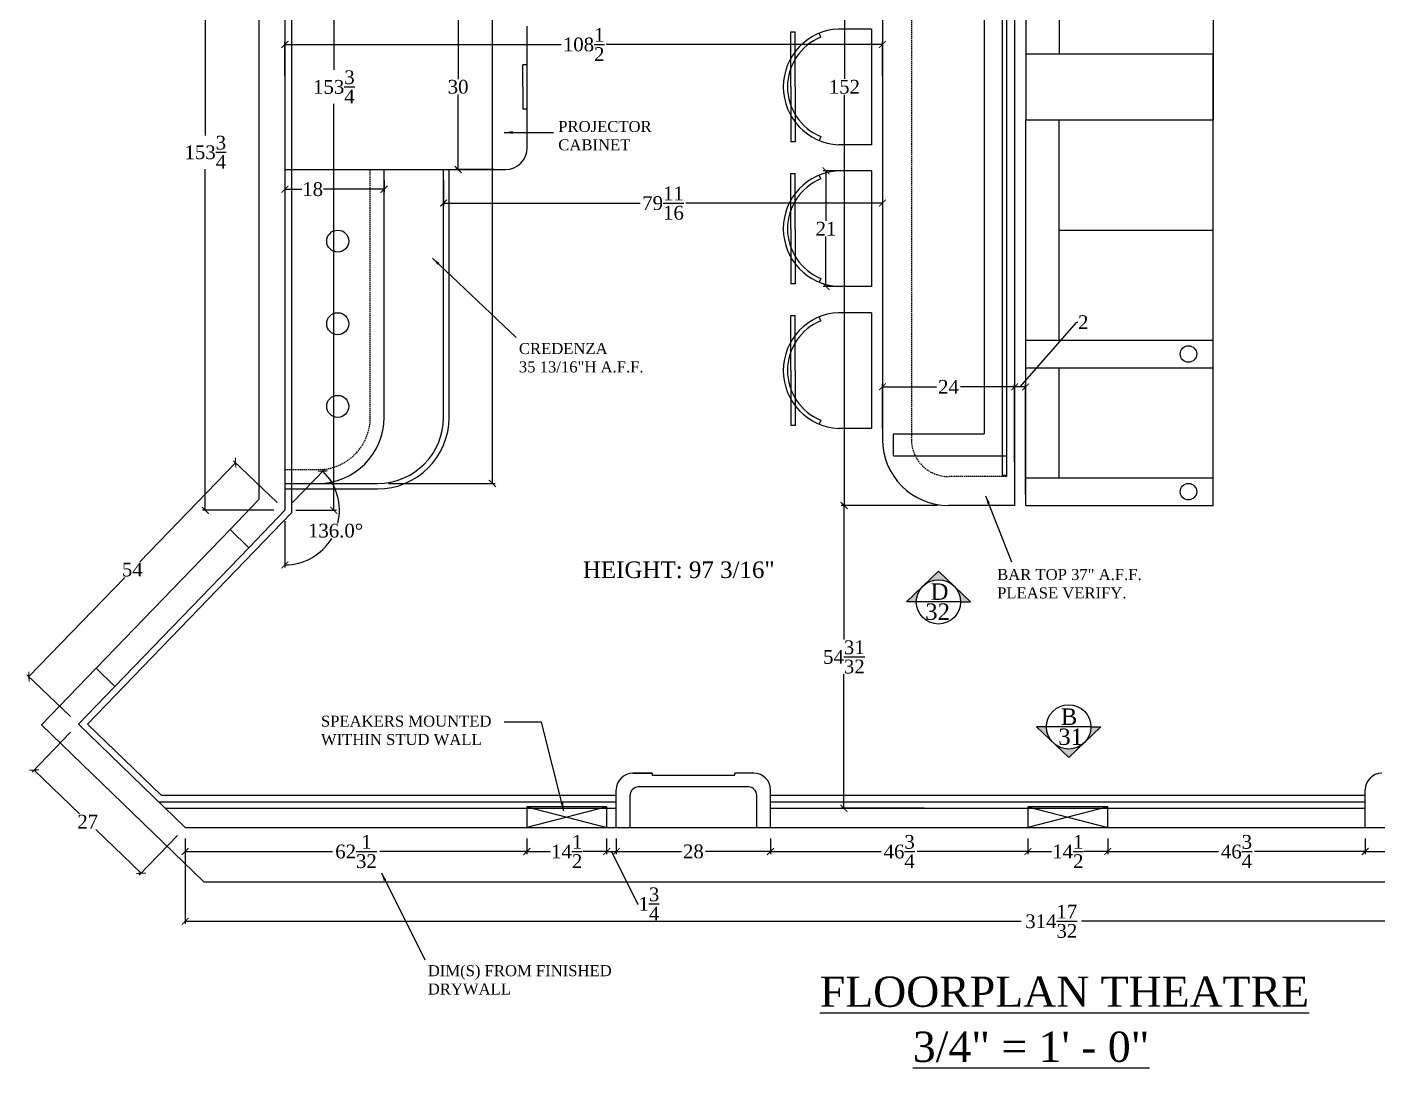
# Model space of a CAD drawing. Header units: inches. Extents: x -8 to 7069, y -18 to 1274.
# Drawn here: x 3985.3 to 4230.6, y 536.1 to 725.1 of the extents above; entities that cross this region are included whole.
import ezdxf

# ---------------------------------------------------------------- set-up
doc = ezdxf.new("R2010")
doc.units = ezdxf.units.IN
doc.header["$MEASUREMENT"] = 0
doc.linetypes.add('HIDDEN', pattern=[0.375, 0.25, -0.125])
doc.layers.add('PLAN-LINES', color=7, linetype='Continuous')
doc.layers.add('VIEWPORT', color=7, linetype='Continuous')
doc.styles.add('BOOKMAN', font='BOOKOS.TTF')
doc.dimstyles.new('SACHI-1-1-2', dxfattribs={"dimtxt": 0.875, "dimasz": 0.375, "dimexe": 0.5, "dimexo": 0.75, "dimgap": 0.09, "dimtad": 0, "dimtih": 1, "dimtoh": 1, "dimdec": 5, "dimzin": 3, "dimdsep": 46, "dimlunit": 5, "dimtxsty": 'BOOKMAN', "dimblk": 'ARCHTICK', "dimcen": 0, "dimdle": 0.375, "dimclrd": 5, "dimclre": 5, "dimclrt": 5, "dimadec": 1, "dimazin": 0, "dimtfac": 1, "dimtdec": 5, "dimtofl": 0, "dimtmove": 0, "dimatfit": 3, "dimfxl": 0, "dimtolj": 1, "dimtzin": 0, "dimarcsym": 0})
doc.dimstyles.new('SACHI-1-2', dxfattribs={"dimtxt": 2.5, "dimasz": 1.25, "dimexe": 0.5, "dimexo": 2, "dimgap": 0.09, "dimtad": 0, "dimtih": 1, "dimtoh": 1, "dimdec": 5, "dimzin": 3, "dimdsep": 46, "dimlunit": 5, "dimtxsty": 'BOOKMAN', "dimblk": 'ARCHTICK', "dimcen": 0, "dimclrd": 5, "dimclre": 5, "dimclrt": 5, "dimadec": 1, "dimazin": 0, "dimtfac": 1, "dimtdec": 5, "dimtofl": 0, "dimtmove": 0, "dimatfit": 3, "dimfxl": 0, "dimtolj": 1, "dimtzin": 0, "dimarcsym": 0})

# ---------------------------------------------------------------- blocks, each defined once
blk = doc.blocks.new('_ARCHTICK')
at = {"color": 0, "linetype": 'ByBlock', "const_width": 0.15}
blk.add_lwpolyline([(-0.5, -0.5), (0.5, 0.5)], dxfattribs=at)
blk = doc.blocks.new('*D544')
at = {"layer": 'Defpoints', "color": 0}
for p in [(4013.98, 579.71), (4328.52, 579.71), (4328.52, 562.71)]:
    blk.add_point(p, dxfattribs=at)
at = {"layer": 'VIEWPORT', "color": 1, "lineweight": -2}
for p, q in [((4013.98, 577.71), (4013.98, 562.21)), ((4328.52, 577.71), (4328.52, 562.21)), ((4013.98, 562.71), (4165.78, 562.71)), ((4328.52, 562.71), (4176.72, 562.71))]:
    blk.add_line(p, q, dxfattribs=at)
at = {"layer": 'VIEWPORT', "color": 1, "lineweight": -2, "xscale": 1.25, "yscale": 1.25, "zscale": 1.25, "rotation": 180}
blk.add_blockref('_ARCHTICK', (4013.98, 562.71), dxfattribs=at)
at = {"layer": 'VIEWPORT', "color": 1, "lineweight": -2, "xscale": 1.25, "yscale": 1.25, "zscale": 1.25}
blk.add_blockref('_ARCHTICK', (4328.52, 562.71), dxfattribs=at)
at = {"layer": 'VIEWPORT', "color": 1, "insert": (4171.25, 562.71), "char_height": 2.5, "attachment_point": 5, "style": 'BOOKMAN'}
blk.add_mtext('\\A1;314{\\H1.000000x;\\S17/32;}', dxfattribs=at)
blk = doc.blocks.new('*D543')
at = {"layer": 'Defpoints', "color": 0}
for p in [(3994.57, 598.46), (4013.98, 579.71), (4005.97, 571.41)]:
    blk.add_point(p, dxfattribs=at)
at = {"layer": 'VIEWPORT', "color": 1, "lineweight": -2}
for p, q in [((3993.18, 597.02), (3986.21, 589.8)), ((3986.56, 590.16), (3994.79, 582.22)), ((4005.97, 571.41), (3997.75, 579.36)), ((4012.6, 578.27), (4005.63, 571.06))]:
    blk.add_line(p, q, dxfattribs=at)
at = {"layer": 'VIEWPORT', "color": 1, "lineweight": -2, "xscale": 1.25, "yscale": 1.25, "zscale": 1.25}
for p, rotation in [((3986.56, 590.16), 136.0000000000085), ((4005.97, 571.41), 316.0000000000085)]:
    blk.add_blockref('_ARCHTICK', p, dxfattribs=dict(at, rotation=rotation))
at = {"layer": 'VIEWPORT', "color": 1, "insert": (3996.27, 580.79), "char_height": 2.5, "attachment_point": 5, "style": 'BOOKMAN'}
blk.add_mtext('\\A1;27', dxfattribs=at)
blk = doc.blocks.new('*D542')
at = {"layer": 'Defpoints', "color": 0}
for p in [(4032.09, 637.31), (3985.61, 607.11), (3994.57, 598.46)]:
    blk.add_point(p, dxfattribs=at)
at = {"layer": 'VIEWPORT', "color": 1, "lineweight": -2}
for p, q in [((4023.14, 645.96), (4005.73, 627.94)), ((4030.66, 638.7), (4022.78, 646.31)), ((3985.61, 607.11), (4003.02, 625.13)), ((3993.13, 599.85), (3985.25, 607.46))]:
    blk.add_line(p, q, dxfattribs=at)
at = {"layer": 'VIEWPORT', "color": 1, "lineweight": -2, "xscale": 1.25, "yscale": 1.25, "zscale": 1.25}
for p, rotation in [((4023.14, 645.96), 45.99999999999856), ((3985.61, 607.11), 225.9999999999986)]:
    blk.add_blockref('_ARCHTICK', p, dxfattribs=dict(at, rotation=rotation))
at = {"layer": 'VIEWPORT', "color": 1, "insert": (4004.37, 626.54), "char_height": 2.5, "attachment_point": 5, "style": 'BOOKMAN'}
blk.add_mtext('\\A1;54', dxfattribs=at)
blk = doc.blocks.new('*D539')
at = {"layer": 'Defpoints', "color": 0}
for p in [(4032.09, 791.07), (4017.63, 637.31), (4032.09, 637.31)]:
    blk.add_point(p, dxfattribs=at)
at = {"layer": 'VIEWPORT', "color": 1, "lineweight": -2}
for p, q in [((4030.09, 791.07), (4017.13, 791.07)), ((4017.63, 791.07), (4017.63, 705.38)), ((4017.63, 637.31), (4017.63, 699.24)), ((4030.09, 637.31), (4017.13, 637.31))]:
    blk.add_line(p, q, dxfattribs=at)
at = {"layer": 'VIEWPORT', "color": 1, "lineweight": -2, "xscale": 1.25, "yscale": 1.25, "zscale": 1.25}
for p, rotation in [((4017.63, 791.07), 90), ((4017.63, 637.31), 270)]:
    blk.add_blockref('_ARCHTICK', p, dxfattribs=dict(at, rotation=rotation))
at = {"layer": 'VIEWPORT', "color": 1, "insert": (4017.63, 702.31), "char_height": 2.5, "attachment_point": 5, "style": 'BOOKMAN'}
blk.add_mtext('\\A1;153{\\H1.000000x;\\S3/4;}', dxfattribs=at)
blk = doc.blocks.new('*D550')
at = {"layer": 'Defpoints', "color": 0}
for p in [(4032.09, 791.07), (4032.09, 637.31), (4040.98, 637.31)]:
    blk.add_point(p, dxfattribs=at)
at = {"layer": 'VIEWPORT', "color": 5, "lineweight": -2}
for p, q in [((4034.09, 791.07), (4041.48, 791.07)), ((4040.98, 791.07), (4040.98, 717.26)), ((4040.98, 637.31), (4040.98, 711.12)), ((4034.09, 637.31), (4041.48, 637.31))]:
    blk.add_line(p, q, dxfattribs=at)
at = {"layer": 'VIEWPORT', "color": 5, "lineweight": -2, "xscale": 1.25, "yscale": 1.25, "zscale": 1.25}
for p, rotation in [((4040.98, 791.07), 90), ((4040.98, 637.31), 270)]:
    blk.add_blockref('_ARCHTICK', p, dxfattribs=dict(at, rotation=rotation))
at = {"layer": 'VIEWPORT', "color": 5, "insert": (4040.98, 714.19), "char_height": 2.5, "attachment_point": 5, "style": 'BOOKMAN'}
blk.add_mtext('\\A1;153{\\H1.000000x;\\S3/4;}', dxfattribs=at)
blk = doc.blocks.new('*D620')
at = {"layer": 'Defpoints', "color": 0}
for p in [(4032.09, 791.07), (4032.09, 637.31), (4032.09, 637.31), (4025.54, 630.52), (4039.14, 630.35)]:
    blk.add_point(p, dxfattribs=at)
at = {"layer": 'VIEWPORT', "color": 5, "lineweight": -2}
for p, q in [((4033.48, 638.75), (4039.32, 644.79)), ((4032.09, 635.31), (4032.09, 626.91))]:
    blk.add_line(p, q, dxfattribs=at)
for start, end in [(346.4208, 46), (270, 329.0411)]:
    blk.add_arc((4032.09, 637.31), 9.9, start, end, dxfattribs=at)
at = {"layer": 'VIEWPORT', "color": 5, "lineweight": -2, "xscale": 1.25, "yscale": 1.25, "zscale": 1.25}
for p, rotation in [((4038.97, 644.44), 136.0000000000024), ((4032.09, 627.41), 180.0000000000001)]:
    blk.add_blockref('_ARCHTICK', p, dxfattribs=dict(at, rotation=rotation))
at = {"layer": 'VIEWPORT', "color": 5, "insert": (4041.28, 633.6), "char_height": 2.5, "attachment_point": 5, "style": 'BOOKMAN'}
blk.add_mtext('\\A1;136.0°', dxfattribs=at)
blk = doc.blocks.new('*D679')
at = {"layer": 'Defpoints', "color": 0}
for p in [(4138.59, 698.94), (4130.34, 677.94), (4138.59, 677.94)]:
    blk.add_point(p, dxfattribs=at)
at = {"layer": 'VIEWPORT', "color": 5, "lineweight": -2}
for p, q in [((4136.59, 698.94), (4129.84, 698.94)), ((4130.34, 698.94), (4130.34, 689.85)), ((4130.34, 677.94), (4130.34, 687.04)), ((4136.59, 677.94), (4129.84, 677.94))]:
    blk.add_line(p, q, dxfattribs=at)
at = {"layer": 'VIEWPORT', "color": 5, "lineweight": -2, "xscale": 1.25, "yscale": 1.25, "zscale": 1.25}
for p, rotation in [((4130.34, 698.94), 90), ((4130.34, 677.94), 270)]:
    blk.add_blockref('_ARCHTICK', p, dxfattribs=dict(at, rotation=rotation))
at = {"layer": 'VIEWPORT', "color": 5, "insert": (4130.34, 688.44), "char_height": 2.5, "attachment_point": 5, "style": 'BOOKMAN'}
blk.add_mtext('\\A1;21', dxfattribs=at)
blk = doc.blocks.new('*D678')
at = {"layer": 'Defpoints', "color": 0}
for p in [(4140.59, 659.73), (4140.59, 650.19), (4164.59, 644.06)]:
    blk.add_point(p, dxfattribs=at)
at = {"layer": 'VIEWPORT', "color": 5, "lineweight": -2}
for p, q in [((4140.59, 652.19), (4140.59, 660.23)), ((4164.59, 646.06), (4164.59, 660.23)), ((4140.59, 659.73), (4150.41, 659.73)), ((4164.59, 659.73), (4154.78, 659.73))]:
    blk.add_line(p, q, dxfattribs=at)
at = {"layer": 'VIEWPORT', "color": 5, "lineweight": -2, "xscale": 1.25, "yscale": 1.25, "zscale": 1.25, "rotation": 180}
blk.add_blockref('_ARCHTICK', (4140.59, 659.73), dxfattribs=at)
at = {"layer": 'VIEWPORT', "color": 5, "lineweight": -2, "xscale": 1.25, "yscale": 1.25, "zscale": 1.25}
blk.add_blockref('_ARCHTICK', (4164.59, 659.73), dxfattribs=at)
at = {"layer": 'VIEWPORT', "color": 5, "insert": (4152.59, 659.73), "char_height": 2.5, "attachment_point": 5, "style": 'BOOKMAN'}
blk.add_mtext('\\A1;24', dxfattribs=at)
blk = doc.blocks.new('*D677')
at = {"layer": 'Defpoints', "color": 0}
for p in [(4164.59, 659.73), (4164.59, 644.06), (4166.59, 638.19)]:
    blk.add_point(p, dxfattribs=at)
at = {"layer": 'VIEWPORT', "color": 5, "lineweight": -2}
for p, q in [((4165.59, 659.73), (4175.89, 671.47)), ((4175.89, 671.47), (4176.07, 671.47)), ((4164.59, 646.06), (4164.59, 660.23)), ((4166.59, 640.19), (4166.59, 660.23)), ((4166.59, 659.73), (4164.59, 659.73))]:
    blk.add_line(p, q, dxfattribs=at)
at = {"layer": 'VIEWPORT', "color": 5, "lineweight": -2, "xscale": 1.25, "yscale": 1.25, "zscale": 1.25, "rotation": 180}
blk.add_blockref('_ARCHTICK', (4164.59, 659.73), dxfattribs=at)
at = {"layer": 'VIEWPORT', "color": 5, "lineweight": -2, "xscale": 1.25, "yscale": 1.25, "zscale": 1.25}
blk.add_blockref('_ARCHTICK', (4166.59, 659.73), dxfattribs=at)
at = {"layer": 'VIEWPORT', "color": 5, "insert": (4177.07, 671.47), "char_height": 2.5, "attachment_point": 5, "style": 'BOOKMAN'}
blk.add_mtext('\\A1;2', dxfattribs=at)
blk = doc.blocks.new('*D674')
at = {"layer": 'Defpoints', "color": 0}
for p in [(4152.59, 790.19), (4133.68, 638.19), (4152.59, 638.19)]:
    blk.add_point(p, dxfattribs=at)
at = {"layer": 'VIEWPORT', "color": 5, "lineweight": -2}
for p, q in [((4150.59, 790.19), (4133.18, 790.19)), ((4133.68, 790.19), (4133.68, 715.62)), ((4133.68, 638.19), (4133.68, 712.76)), ((4150.59, 638.19), (4133.18, 638.19))]:
    blk.add_line(p, q, dxfattribs=at)
at = {"layer": 'VIEWPORT', "color": 5, "lineweight": -2, "xscale": 1.25, "yscale": 1.25, "zscale": 1.25}
for p, rotation in [((4133.68, 790.19), 90), ((4133.68, 638.19), 270)]:
    blk.add_blockref('_ARCHTICK', p, dxfattribs=dict(at, rotation=rotation))
at = {"layer": 'VIEWPORT', "color": 5, "insert": (4133.68, 714.19), "char_height": 2.5, "attachment_point": 5, "style": 'BOOKMAN'}
blk.add_mtext('\\A1;152', dxfattribs=at)
blk = doc.blocks.new('*D680')
at = {"layer": 'Defpoints', "color": 0}
for p in [(4140.59, 721.89), (4032.09, 714.19), (4140.59, 714.19)]:
    blk.add_point(p, dxfattribs=at)
at = {"layer": 'VIEWPORT', "color": 5, "lineweight": -2}
for p, q in [((4032.09, 716.19), (4032.09, 722.39)), ((4032.09, 721.89), (4082.24, 721.89)), ((4140.59, 721.89), (4090.45, 721.89)), ((4140.59, 716.19), (4140.59, 722.39))]:
    blk.add_line(p, q, dxfattribs=at)
at = {"layer": 'VIEWPORT', "color": 5, "lineweight": -2, "xscale": 1.25, "yscale": 1.25, "zscale": 1.25, "rotation": 180}
blk.add_blockref('_ARCHTICK', (4032.09, 721.89), dxfattribs=at)
at = {"layer": 'VIEWPORT', "color": 5, "lineweight": -2, "xscale": 1.25, "yscale": 1.25, "zscale": 1.25}
blk.add_blockref('_ARCHTICK', (4140.59, 721.89), dxfattribs=at)
at = {"layer": 'VIEWPORT', "color": 5, "insert": (4086.34, 721.89), "char_height": 2.5, "attachment_point": 5, "style": 'BOOKMAN'}
blk.add_mtext('\\A1;108{\\H1.000000x;\\S1/2;}', dxfattribs=at)
blk = doc.blocks.new('*D681')
at = {"layer": 'Defpoints', "color": 0}
for p in [(4152.59, 638.19), (4133.59, 583.21), (4150.15, 583.21)]:
    blk.add_point(p, dxfattribs=at)
at = {"layer": 'VIEWPORT', "color": 5, "lineweight": -2}
for p, q in [((4150.59, 638.19), (4133.09, 638.19)), ((4133.59, 638.19), (4133.59, 613.84)), ((4133.59, 583.21), (4133.59, 607.57)), ((4148.15, 583.21), (4133.09, 583.21))]:
    blk.add_line(p, q, dxfattribs=at)
at = {"layer": 'VIEWPORT', "color": 5, "lineweight": -2, "xscale": 1.25, "yscale": 1.25, "zscale": 1.25}
for p, rotation in [((4133.59, 638.19), 90), ((4133.59, 583.21), 270)]:
    blk.add_blockref('_ARCHTICK', p, dxfattribs=dict(at, rotation=rotation))
at = {"layer": 'VIEWPORT', "color": 5, "insert": (4133.59, 610.7), "char_height": 2.5, "attachment_point": 5, "style": 'BOOKMAN'}
blk.add_mtext('\\A1;54{\\H1.000000x;\\S31/32;}', dxfattribs=at)
blk = doc.blocks.new('*D683')
at = {"layer": 'Defpoints', "color": 0}
for p in [(4048.91, 786.19), (4048.91, 642.19), (4069.76, 642.19)]:
    blk.add_point(p, dxfattribs=at)
at = {"layer": 'VIEWPORT', "color": 5, "lineweight": -2}
for p, q in [((4050.91, 786.19), (4070.26, 786.19)), ((4069.76, 786.19), (4069.76, 743.03)), ((4069.76, 642.19), (4069.76, 740.35)), ((4050.91, 642.19), (4070.26, 642.19))]:
    blk.add_line(p, q, dxfattribs=at)
at = {"layer": 'VIEWPORT', "color": 5, "lineweight": -2, "xscale": 1.25, "yscale": 1.25, "zscale": 1.25}
for p, rotation in [((4069.76, 786.19), 90), ((4069.76, 642.19), 270)]:
    blk.add_blockref('_ARCHTICK', p, dxfattribs=dict(at, rotation=rotation))
at = {"layer": 'VIEWPORT', "color": 5, "insert": (4069.76, 741.69), "char_height": 2.5, "attachment_point": 5, "style": 'BOOKMAN'}
blk.add_mtext('\\A1;144', dxfattribs=at)
blk = doc.blocks.new('*D686')
at = {"layer": 'Defpoints', "color": 0}
for p in [(4072.09, 729.19), (4063.54, 699.19), (4072.09, 699.19)]:
    blk.add_point(p, dxfattribs=at)
at = {"layer": 'VIEWPORT', "color": 5, "lineweight": -2}
for p, q in [((4070.09, 729.19), (4063.04, 729.19)), ((4063.54, 729.19), (4063.54, 715.58)), ((4063.54, 699.19), (4063.54, 712.81)), ((4070.09, 699.19), (4063.04, 699.19))]:
    blk.add_line(p, q, dxfattribs=at)
at = {"layer": 'VIEWPORT', "color": 5, "lineweight": -2, "xscale": 1.25, "yscale": 1.25, "zscale": 1.25}
for p, rotation in [((4063.54, 729.19), 90), ((4063.54, 699.19), 270)]:
    blk.add_blockref('_ARCHTICK', p, dxfattribs=dict(at, rotation=rotation))
at = {"layer": 'VIEWPORT', "color": 5, "insert": (4063.54, 714.19), "char_height": 2.5, "attachment_point": 5, "style": 'BOOKMAN'}
blk.add_mtext('\\A1;30', dxfattribs=at)
blk = doc.blocks.new('*D687')
at = {"layer": 'Defpoints', "color": 0}
for p in [(4032.09, 699.19), (4050.09, 699.19), (4032.09, 695.6)]:
    blk.add_point(p, dxfattribs=at)
at = {"layer": 'VIEWPORT', "color": 5, "lineweight": -2}
for p, q in [((4032.09, 697.19), (4032.09, 695.1)), ((4050.09, 697.19), (4050.09, 695.1)), ((4032.09, 695.6), (4035.17, 695.6)), ((4050.09, 695.6), (4039.08, 695.6))]:
    blk.add_line(p, q, dxfattribs=at)
at = {"layer": 'VIEWPORT', "color": 5, "lineweight": -2, "xscale": 1.25, "yscale": 1.25, "zscale": 1.25, "rotation": 180}
blk.add_blockref('_ARCHTICK', (4032.09, 695.6), dxfattribs=at)
at = {"layer": 'VIEWPORT', "color": 5, "lineweight": -2, "xscale": 1.25, "yscale": 1.25, "zscale": 1.25}
blk.add_blockref('_ARCHTICK', (4050.09, 695.6), dxfattribs=at)
at = {"layer": 'VIEWPORT', "color": 5, "insert": (4037.12, 695.6), "char_height": 2.5, "attachment_point": 5, "style": 'BOOKMAN'}
blk.add_mtext('\\A1;18', dxfattribs=at)
blk = doc.blocks.new('*D688')
at = {"layer": 'Defpoints', "color": 0}
for p in [(4060.91, 699.19), (4140.59, 699.19), (4140.59, 693.09)]:
    blk.add_point(p, dxfattribs=at)
at = {"layer": 'VIEWPORT', "color": 5, "lineweight": -2}
for p, q in [((4060.91, 697.19), (4060.91, 692.59)), ((4140.59, 697.19), (4140.59, 692.59)), ((4060.91, 693.09), (4096.59, 693.09)), ((4140.59, 693.09), (4104.91, 693.09))]:
    blk.add_line(p, q, dxfattribs=at)
at = {"layer": 'VIEWPORT', "color": 5, "lineweight": -2, "xscale": 1.25, "yscale": 1.25, "zscale": 1.25, "rotation": 180}
blk.add_blockref('_ARCHTICK', (4060.91, 693.09), dxfattribs=at)
at = {"layer": 'VIEWPORT', "color": 5, "lineweight": -2, "xscale": 1.25, "yscale": 1.25, "zscale": 1.25}
blk.add_blockref('_ARCHTICK', (4140.59, 693.09), dxfattribs=at)
at = {"layer": 'VIEWPORT', "color": 5, "insert": (4100.75, 693.09), "char_height": 2.5, "attachment_point": 5, "style": 'BOOKMAN'}
blk.add_mtext('\\A1;79{\\H1.000000x;\\S11/16;}', dxfattribs=at)
blk = doc.blocks.new('*D717')
at = {"layer": 'Defpoints', "color": 0}
for p in [(4013.98, 579.71), (4076.01, 579.71), (4076.01, 575.37)]:
    blk.add_point(p, dxfattribs=at)
at = {"layer": 'VIEWPORT', "color": 5, "lineweight": -2}
for p, q in [((4013.98, 577.71), (4013.98, 574.87)), ((4076.01, 577.71), (4076.01, 574.87)), ((4013.98, 575.37), (4040.7, 575.37)), ((4076.01, 575.37), (4049.3, 575.37))]:
    blk.add_line(p, q, dxfattribs=at)
at = {"layer": 'VIEWPORT', "color": 5, "lineweight": -2, "xscale": 1.25, "yscale": 1.25, "zscale": 1.25, "rotation": 180}
blk.add_blockref('_ARCHTICK', (4013.98, 575.37), dxfattribs=at)
at = {"layer": 'VIEWPORT', "color": 5, "lineweight": -2, "xscale": 1.25, "yscale": 1.25, "zscale": 1.25}
blk.add_blockref('_ARCHTICK', (4076.01, 575.37), dxfattribs=at)
at = {"layer": 'VIEWPORT', "color": 5, "insert": (4045, 575.37), "char_height": 2.5, "attachment_point": 5, "style": 'BOOKMAN'}
blk.add_mtext('\\A1;62{\\H1.000000x;\\S1/32;}', dxfattribs=at)
blk = doc.blocks.new('*D718')
at = {"layer": 'Defpoints', "color": 0}
for p in [(4076.01, 579.71), (4090.51, 579.71), (4090.51, 575.37)]:
    blk.add_point(p, dxfattribs=at)
at = {"layer": 'VIEWPORT', "color": 5, "lineweight": -2}
for p, q in [((4076.01, 577.71), (4076.01, 574.87)), ((4090.51, 577.71), (4090.51, 574.87)), ((4076.01, 575.37), (4080.29, 575.37)), ((4090.51, 575.37), (4086.24, 575.37))]:
    blk.add_line(p, q, dxfattribs=at)
at = {"layer": 'VIEWPORT', "color": 5, "lineweight": -2, "xscale": 1.25, "yscale": 1.25, "zscale": 1.25, "rotation": 180}
blk.add_blockref('_ARCHTICK', (4076.01, 575.37), dxfattribs=at)
at = {"layer": 'VIEWPORT', "color": 5, "lineweight": -2, "xscale": 1.25, "yscale": 1.25, "zscale": 1.25}
blk.add_blockref('_ARCHTICK', (4090.51, 575.37), dxfattribs=at)
at = {"layer": 'VIEWPORT', "color": 5, "insert": (4083.26, 575.37), "char_height": 2.5, "attachment_point": 5, "style": 'BOOKMAN'}
blk.add_mtext('\\A1;14{\\H1.000000x;\\S1/2;}', dxfattribs=at)
blk = doc.blocks.new('*D719')
at = {"layer": 'Defpoints', "color": 0}
for p in [(4090.51, 579.71), (4092.26, 579.71), (4092.26, 575.37)]:
    blk.add_point(p, dxfattribs=at)
at = {"layer": 'VIEWPORT', "color": 5, "lineweight": -2}
for p, q in [((4090.51, 577.71), (4090.51, 574.87)), ((4092.26, 577.71), (4092.26, 574.87)), ((4090.51, 575.37), (4092.26, 575.37)), ((4091.39, 575.37), (4096.11, 565.85)), ((4096.11, 565.85), (4096.29, 565.85))]:
    blk.add_line(p, q, dxfattribs=at)
at = {"layer": 'VIEWPORT', "color": 5, "lineweight": -2, "xscale": 1.25, "yscale": 1.25, "zscale": 1.25, "rotation": 180}
blk.add_blockref('_ARCHTICK', (4090.51, 575.37), dxfattribs=at)
at = {"layer": 'VIEWPORT', "color": 5, "lineweight": -2, "xscale": 1.25, "yscale": 1.25, "zscale": 1.25}
blk.add_blockref('_ARCHTICK', (4092.26, 575.37), dxfattribs=at)
at = {"layer": 'VIEWPORT', "color": 5, "insert": (4098.18, 565.85), "char_height": 2.5, "attachment_point": 5, "style": 'BOOKMAN'}
blk.add_mtext('\\A1;1{\\H1.000000x;\\S3/4;}', dxfattribs=at)
blk = doc.blocks.new('*D720')
at = {"layer": 'Defpoints', "color": 0}
for p in [(4092.26, 579.71), (4120.26, 579.71), (4120.26, 575.37)]:
    blk.add_point(p, dxfattribs=at)
at = {"layer": 'VIEWPORT', "color": 5, "lineweight": -2}
for p, q in [((4092.26, 577.71), (4092.26, 574.87)), ((4120.26, 577.71), (4120.26, 574.87)), ((4092.26, 575.37), (4104.09, 575.37)), ((4120.26, 575.37), (4108.44, 575.37))]:
    blk.add_line(p, q, dxfattribs=at)
at = {"layer": 'VIEWPORT', "color": 5, "lineweight": -2, "xscale": 1.25, "yscale": 1.25, "zscale": 1.25, "rotation": 180}
blk.add_blockref('_ARCHTICK', (4092.26, 575.37), dxfattribs=at)
at = {"layer": 'VIEWPORT', "color": 5, "lineweight": -2, "xscale": 1.25, "yscale": 1.25, "zscale": 1.25}
blk.add_blockref('_ARCHTICK', (4120.26, 575.37), dxfattribs=at)
at = {"layer": 'VIEWPORT', "color": 5, "insert": (4106.26, 575.37), "char_height": 2.5, "attachment_point": 5, "style": 'BOOKMAN'}
blk.add_mtext('\\A1;28', dxfattribs=at)
blk = doc.blocks.new('*D721')
at = {"layer": 'Defpoints', "color": 0}
for p in [(4120.26, 579.71), (4167.01, 579.71), (4167.01, 575.37)]:
    blk.add_point(p, dxfattribs=at)
at = {"layer": 'VIEWPORT', "color": 5, "lineweight": -2}
for p, q in [((4120.26, 577.71), (4120.26, 574.87)), ((4167.01, 577.71), (4167.01, 574.87)), ((4120.26, 575.37), (4140.38, 575.37)), ((4167.01, 575.37), (4146.9, 575.37))]:
    blk.add_line(p, q, dxfattribs=at)
at = {"layer": 'VIEWPORT', "color": 5, "lineweight": -2, "xscale": 1.25, "yscale": 1.25, "zscale": 1.25, "rotation": 180}
blk.add_blockref('_ARCHTICK', (4120.26, 575.37), dxfattribs=at)
at = {"layer": 'VIEWPORT', "color": 5, "lineweight": -2, "xscale": 1.25, "yscale": 1.25, "zscale": 1.25}
blk.add_blockref('_ARCHTICK', (4167.01, 575.37), dxfattribs=at)
at = {"layer": 'VIEWPORT', "color": 5, "insert": (4143.64, 575.37), "char_height": 2.5, "attachment_point": 5, "style": 'BOOKMAN'}
blk.add_mtext('\\A1;46{\\H1.000000x;\\S3/4;}', dxfattribs=at)
blk = doc.blocks.new('*D722')
at = {"layer": 'Defpoints', "color": 0}
for p in [(4167.01, 579.71), (4181.51, 579.71), (4181.51, 575.37)]:
    blk.add_point(p, dxfattribs=at)
at = {"layer": 'VIEWPORT', "color": 5, "lineweight": -2}
for p, q in [((4167.01, 577.71), (4167.01, 574.87)), ((4181.51, 577.71), (4181.51, 574.87)), ((4167.01, 575.37), (4171.29, 575.37)), ((4181.51, 575.37), (4177.24, 575.37))]:
    blk.add_line(p, q, dxfattribs=at)
at = {"layer": 'VIEWPORT', "color": 5, "lineweight": -2, "xscale": 1.25, "yscale": 1.25, "zscale": 1.25, "rotation": 180}
blk.add_blockref('_ARCHTICK', (4167.01, 575.37), dxfattribs=at)
at = {"layer": 'VIEWPORT', "color": 5, "lineweight": -2, "xscale": 1.25, "yscale": 1.25, "zscale": 1.25}
blk.add_blockref('_ARCHTICK', (4181.51, 575.37), dxfattribs=at)
at = {"layer": 'VIEWPORT', "color": 5, "insert": (4174.26, 575.37), "char_height": 2.5, "attachment_point": 5, "style": 'BOOKMAN'}
blk.add_mtext('\\A1;14{\\H1.000000x;\\S1/2;}', dxfattribs=at)
blk = doc.blocks.new('*D723')
at = {"layer": 'Defpoints', "color": 0}
for p in [(4181.51, 579.71), (4228.26, 579.71), (4228.26, 575.37)]:
    blk.add_point(p, dxfattribs=at)
at = {"layer": 'VIEWPORT', "color": 5, "lineweight": -2}
for p, q in [((4181.51, 577.71), (4181.51, 574.87)), ((4228.26, 577.71), (4228.26, 574.87)), ((4181.51, 575.37), (4201.63, 575.37)), ((4228.26, 575.37), (4208.15, 575.37))]:
    blk.add_line(p, q, dxfattribs=at)
at = {"layer": 'VIEWPORT', "color": 5, "lineweight": -2, "xscale": 1.25, "yscale": 1.25, "zscale": 1.25, "rotation": 180}
blk.add_blockref('_ARCHTICK', (4181.51, 575.37), dxfattribs=at)
at = {"layer": 'VIEWPORT', "color": 5, "lineweight": -2, "xscale": 1.25, "yscale": 1.25, "zscale": 1.25}
blk.add_blockref('_ARCHTICK', (4228.26, 575.37), dxfattribs=at)
at = {"layer": 'VIEWPORT', "color": 5, "insert": (4204.89, 575.37), "char_height": 2.5, "attachment_point": 5, "style": 'BOOKMAN'}
blk.add_mtext('\\A1;46{\\H1.000000x;\\S3/4;}', dxfattribs=at)
blk = doc.blocks.new('*D724')
at = {"layer": 'Defpoints', "color": 0}
for p in [(4228.26, 579.71), (4256.26, 579.71), (4256.26, 575.37)]:
    blk.add_point(p, dxfattribs=at)
at = {"layer": 'VIEWPORT', "color": 5, "lineweight": -2}
for p, q in [((4228.26, 577.71), (4228.26, 574.87)), ((4256.26, 577.71), (4256.26, 574.87)), ((4228.26, 575.37), (4240.09, 575.37)), ((4256.26, 575.37), (4244.44, 575.37))]:
    blk.add_line(p, q, dxfattribs=at)
at = {"layer": 'VIEWPORT', "color": 5, "lineweight": -2, "xscale": 1.25, "yscale": 1.25, "zscale": 1.25, "rotation": 180}
blk.add_blockref('_ARCHTICK', (4228.26, 575.37), dxfattribs=at)
at = {"layer": 'VIEWPORT', "color": 5, "lineweight": -2, "xscale": 1.25, "yscale": 1.25, "zscale": 1.25}
blk.add_blockref('_ARCHTICK', (4256.26, 575.37), dxfattribs=at)
at = {"layer": 'VIEWPORT', "color": 5, "insert": (4242.26, 575.37), "char_height": 2.5, "attachment_point": 5, "style": 'BOOKMAN'}
blk.add_mtext('\\A1;28', dxfattribs=at)

msp = doc.modelspace()

# ---------------------------------------------------------------- hatches: boundary and pattern name
at = {"layer": 'PLAN-LINES'}
h = msp.add_hatch(color=256, dxfattribs=at)
h.paths.add_polyline_path([(4153.670758, 623.477129, -0.1938740085), (4154.7955, 620.685454), (4156.592485, 620.685454)])
h.paths.add_polyline_path([(4150.76858, 626.250126), (4148.111849, 623.711652, -0.376674506), (4153.42531, 623.711652)])
h.paths.add_polyline_path([(4147.866401, 623.477129), (4144.944674, 620.685454), (4146.741659, 620.685454, -0.1938740085)])
h = msp.add_hatch(color=256, dxfattribs=at)
h.paths.add_polyline_path([(4171.511747, 595.196821, -0.1938740085), (4170.387004, 597.988496), (4168.590019, 597.988496)])
h.paths.add_polyline_path([(4174.413925, 592.423824), (4177.070655, 594.962298, -0.376674506), (4171.757195, 594.962298)])
h.paths.add_polyline_path([(4177.316103, 595.196821), (4180.23783, 597.988496), (4178.440845, 597.988496, -0.1938740085)])

# ---------------------------------------------------------------- linework, layer by layer
for p, q in [((4144.944674, 620.685454), (4150.76858, 626.250126)), ((4156.592485, 620.685454), (4150.76858, 626.250126)), ((4146.741659, 620.685454), (4144.944674, 620.685454)), ((4154.7955, 620.685454), (4146.741659, 620.685454)), ((4154.7955, 620.685454), (4156.592485, 620.685454)), ((4168.590019, 597.988496), (4174.413925, 592.423824)), ((4170.387004, 597.988496), (4168.590019, 597.988496)), ((4178.440845, 597.988496), (4170.387004, 597.988496)), ((4180.23783, 597.988496), (4174.413925, 592.423824)), ((4178.440845, 597.988496), (4180.23783, 597.988496))]:
    msp.add_line(p, q, dxfattribs=at)
for centre in [(4150.76858, 620.685454), (4174.413925, 597.988496)]:
    msp.add_circle(centre, 4.026921, dxfattribs=at)
at = {"layer": 'VIEWPORT'}
for p, q in [((4032.094346, 791.074963), (4032.094346, 637.310397)), ((4164.594395, 790.192658), (4164.594395, 638.192658)), ((4027.344346, 789.120183), (4027.344346, 639.265178)), ((4140.594395, 778.192658), (4140.594395, 650.192658)), ((4076.094346, 703.192712), (4076.094346, 725.192712)), ((4032.094346, 699.192712), (4072.094346, 699.192712)), ((4050.094346, 654.192695), (4050.094346, 699.192712)), ((4060.906846, 654.192695), (4060.906846, 699.192712)), ((4163.094395, 643.692658), (4163.094395, 643.442658)), ((4032.094346, 642.192695), (4038.094346, 642.192695)), ((4032.094346, 642.192695), (4048.906846, 642.192695)), ((4022.118147, 633.817635), (4027.319577, 639.203873)), ((4164.594395, 638.192658), (4152.594395, 638.192658)), ((4025.535012, 630.518008), (4032.094346, 637.310397)), ((4025.535012, 630.518008), (4022.118147, 633.817635)), ((3987.857057, 598.339237), (3997.805104, 608.640742)), ((4001.221969, 605.341115), (3997.805104, 608.640742)), ((3994.573548, 598.456474), (4001.221969, 605.341115)), ((4017.372866, 569.836152), (3987.857057, 598.339237)), ((4013.984898, 579.711152), (3994.573548, 598.456474)), ((4098.764802, 589.586152), (4095.264802, 589.586152)), ((4095.264802, 589.586152), (4098.764802, 589.586152)), ((4098.764802, 589.586152), (4098.764802, 589.211152)), ((4098.764802, 589.211152), (4113.764802, 589.211152)), ((4113.764802, 589.211152), (4113.764802, 589.586152)), ((4117.264802, 589.586152), (4113.764802, 589.586152)), ((4092.264802, 579.711152), (4092.264802, 586.586152)), ((4120.264802, 579.711152), (4120.264802, 586.586152)), ((4228.264802, 579.711152), (4228.264802, 586.586152)), ((4009.13085, 584.398652), (4092.264802, 584.398652)), ((4120.264802, 584.398652), (4228.264802, 584.398652)), ((4010.360542, 583.211152), (4092.264802, 583.211152)), ((4120.264802, 583.211152), (4228.264802, 583.211152)), ((4013.984898, 579.711152), (4328.519191, 579.711152)), ((4017.372866, 569.836152), (4329.611706, 569.836152))]:
    msp.add_line(p, q, dxfattribs=at)
at = {"layer": 'VIEWPORT', "color": 6}
for p, q in [((4033.281846, 791.554744), (4033.281846, 636.830616)), ((3996.252671, 598.485783), (4033.281846, 636.830616)), ((4009.610631, 585.586152), (3996.252671, 598.485783)), ((4009.610631, 585.586152), (4092.264802, 585.586152)), ((4120.264802, 585.586152), (4228.264802, 585.586152))]:
    msp.add_line(p, q, dxfattribs=at)
at = {"layer": 'VIEWPORT', "color": 251}
for p, q in [((4166.661958, 790.192678), (4166.661958, 720.192678)), ((4200.661958, 790.192678), (4200.661958, 708.192678)), ((4163.094395, 778.192658), (4163.094395, 650.192658)), ((4159.094395, 777.192658), (4159.094395, 651.192658)), ((4172.661958, 740.192678), (4172.661958, 720.192678)), ((4123.967925, 714.192658), (4123.967925, 724.192658)), ((4123.967925, 724.192658), (4124.717925, 724.192658)), ((4124.717925, 714.192658), (4124.717925, 724.192658)), ((4129.393488, 723.221335), (4129.108208, 723.91496)), ((4138.594395, 724.692658), (4132.594395, 724.692658)), ((4138.594395, 724.692658), (4138.594395, 703.692658)), ((4166.661958, 720.192678), (4166.661958, 708.192678)), ((4166.661958, 720.192678), (4200.661958, 720.192678)), ((4200.661958, 638.192678), (4200.661958, 720.192678)), ((4075.281846, 714.192712), (4075.281846, 718.192712)), ((4076.094346, 718.192712), (4075.281846, 718.192712)), ((4075.281846, 714.192712), (4075.281846, 710.192712)), ((4123.967925, 714.192658), (4123.967925, 704.192658)), ((4124.717925, 714.192658), (4124.717925, 704.192658)), ((4075.281846, 710.192712), (4076.094346, 710.192712)), ((4166.661958, 638.192678), (4166.661958, 708.192678)), ((4166.661958, 708.192678), (4200.661958, 708.192678)), ((4172.661958, 688.192678), (4172.661958, 708.192678)), ((4124.717925, 704.192658), (4123.967925, 704.192658)), ((4129.393488, 705.16398), (4129.108208, 704.470355)), ((4138.594395, 703.692658), (4132.594395, 703.692658)), ((4061.906846, 654.192695), (4061.906846, 699.192712)), ((4123.967925, 698.442658), (4124.717925, 698.442658)), ((4123.967925, 688.442658), (4123.967925, 698.442658)), ((4124.717925, 688.442658), (4124.717925, 698.442658)), ((4129.393488, 697.471335), (4129.108208, 698.16496)), ((4138.594395, 698.942658), (4132.594395, 698.942658)), ((4138.594395, 698.942658), (4138.594395, 677.942658)), ((4123.967925, 688.442658), (4123.967925, 678.442658)), ((4124.717925, 688.442658), (4124.717925, 678.442658)), ((4172.661958, 668.192678), (4172.661958, 688.192678)), ((4172.661958, 688.192678), (4200.661958, 688.192678)), ((4124.717925, 678.442658), (4123.967925, 678.442658)), ((4129.393488, 679.41398), (4129.108208, 678.720355)), ((4138.594395, 677.942658), (4132.594395, 677.942658)), ((4123.967925, 672.692658), (4124.717925, 672.692658)), ((4123.967925, 662.692658), (4123.967925, 672.692658)), ((4124.717925, 662.692658), (4124.717925, 672.692658)), ((4129.393488, 671.721335), (4129.108208, 672.41496)), ((4138.594395, 673.192658), (4132.594395, 673.192658)), ((4138.594395, 673.192658), (4138.594395, 652.192658)), ((4166.661958, 668.192678), (4200.661958, 668.192678)), ((4123.967925, 662.692658), (4123.967925, 652.692658)), ((4124.717925, 662.692658), (4124.717925, 652.692658)), ((4166.661958, 663.192678), (4200.661958, 663.192678)), ((4172.661958, 643.192678), (4172.661958, 663.192678)), ((4124.717925, 652.692658), (4123.967925, 652.692658)), ((4129.393488, 653.66398), (4129.108208, 652.970355)), ((4138.594395, 652.192658), (4132.594395, 652.192658)), ((4142.594395, 651.192658), (4159.094395, 651.192658)), ((4142.594395, 647.192658), (4142.594395, 651.192658)), ((4142.594395, 647.192658), (4163.094395, 647.192658)), ((4166.661958, 643.192678), (4200.661958, 643.192678)), ((4032.094346, 641.192695), (4048.906846, 641.192695)), ((4166.661958, 638.192678), (4200.661958, 638.192678)), ((3997.805104, 608.640742), (4022.118147, 633.817635)), ((4025.535012, 630.518008), (4001.221969, 605.341115)), ((4116.264802, 587.086152), (4096.264802, 587.086152)), ((4094.764802, 579.711152), (4094.764802, 585.586152)), ((4117.764802, 579.711152), (4117.764802, 585.586152))]:
    msp.add_line(p, q, dxfattribs=at)
at = {"layer": 'VIEWPORT', "color": 4}
for p, q in [((4162.344395, 784.692658), (4162.344395, 643.692658)), ((4163.094395, 784.692658), (4163.094395, 643.692658)), ((4162.344395, 643.692658), (4163.094395, 643.692658)), ((4090.514802, 583.461152), (4076.014802, 579.711152)), ((4076.014802, 583.461152), (4090.514802, 579.711152)), ((4167.014802, 583.461152), (4181.514802, 579.711152)), ((4181.514802, 583.461152), (4167.014802, 579.711152))]:
    msp.add_line(p, q, dxfattribs=at)
at = {"layer": 'VIEWPORT', "linetype": 'HIDDEN'}
for p, q in [((4145.844395, 778.192658), (4145.844395, 650.192658)), ((4047.594346, 654.192695), (4047.594346, 699.192712)), ((4032.094346, 644.692695), (4038.094346, 644.692695)), ((4163.094395, 643.442658), (4152.594395, 643.442658))]:
    msp.add_line(p, q, dxfattribs=at)
at = {"layer": 'VIEWPORT', "color": 4}
for points in [[(4076.014802, 579.711152), (4090.514802, 579.711152), (4090.514802, 583.461152), (4076.014802, 583.461152)], [(4167.014802, 579.711152), (4181.514802, 579.711152), (4181.514802, 583.461152), (4167.014802, 583.461152)]]:
    msp.add_lwpolyline(points, close=True, dxfattribs=at)
at = {"layer": 'VIEWPORT', "color": 251}
for centre, radius in [((4041.688096, 686.179962), 2), ((4041.688096, 671.179962), 2), ((4196.161958, 665.692678), 1.5), ((4041.688096, 656.179962), 2), ((4196.161958, 640.692678), 1.5)]:
    msp.add_circle(centre, radius, dxfattribs=at)
for centre, radius, start, end in [((4133.106895, 714.192658), 10.5125, 92.79436205, 267.20563795), ((4133.106895, 714.192658), 9.7625, 112.35688344, 247.64311656), ((4133.106895, 688.442658), 10.5125, 92.79436205, 267.20563795), ((4133.106895, 688.442658), 9.7625, 112.35688344, 247.64311656), ((4133.106895, 662.692658), 10.5125, 92.79436205, 267.20563795), ((4133.106895, 662.692658), 9.7625, 112.35688344, 247.64311656), ((4048.906846, 654.192695), 13, 270, 0), ((4096.264802, 585.586152), 1.5, 90, 180), ((4116.264802, 585.586152), 1.5, 0, 90)]:
    msp.add_arc(centre, radius, start, end, dxfattribs=at)
at = {"layer": 'VIEWPORT'}
for centre, radius, start, end in [((4072.094346, 703.192712), 4, 270, 360), ((4038.094346, 654.192695), 12, 270, 360), ((4048.906846, 654.192695), 12, 270, 360), ((4152.594395, 650.192658), 12, 180, 270), ((4095.264802, 586.586152), 3, 90, 180), ((4117.264802, 586.586152), 3, 0, 90), ((4231.264802, 586.586152), 3, 90, 180)]:
    msp.add_arc(centre, radius, start, end, dxfattribs=at)
at = {"layer": 'VIEWPORT', "linetype": 'HIDDEN'}
for centre, radius, start, end in [((4038.094346, 654.192695), 9.5, 270, 360), ((4152.594395, 650.192658), 6.75, 180, 270)]:
    msp.add_arc(centre, radius, start, end, dxfattribs=at)

# ---------------------------------------------------------------- texts
at = {"layer": 'PLAN-LINES', "char_height": 2.97673, "width": 2.33149397, "attachment_point": 1, "style": 'BOOKMAN'}
for s, insert in [('D', (4149.337878, 624.036774)), ('32', (4148.359248, 620.395891)), ('B', (4172.983223, 601.339816)), ('31', (4172.52126, 597.698933))]:
    msp.add_mtext(s, dxfattribs=dict(at, insert=insert))
at = {"layer": 'VIEWPORT', "attachment_point": 1, "style": 'BOOKMAN'}
for s, insert, char_height, width in [('PROJECTOR CABINET', (4081.728639, 707.996834), 2, 18.08907348), ('CREDENZA \\P35 13/16"H A.F.F.', (4074.57769, 667.681934), 2, 30.93035981), ('HEIGHT: 97 3/16"', (4086.196239, 628.0218), 3, 41.6686606), ('BAR TOP 37" A.F.F.\\P{\\C1;PLEASE VERIFY.}', (4161.419802, 626.65309), 2, 43.92411239), ('SPEAKERS MOUNTED WITHIN STUD WALL', (4038.628918, 600.033369), 2, 34.40015292), ('DIM(S) FROM FINISHED DRYWALL', (4058.030082, 554.732844), 2, 34.40015292), ('{\\LFLOORPLAN THEATRE}', (4129.217917, 552.669256), 5.5, 153.75432344), ('{\\L3/4" = 1\' - 0"}', (4146.107212, 542.667459), 5.5, 153.75432344)]:
    msp.add_mtext(s, dxfattribs=dict(at, insert=insert, char_height=char_height, width=width))

# ---------------------------------------------------------------- dimensions: what is measured, and where the dimension line sits
at = {"layer": 'VIEWPORT'}
dim = msp.add_linear_dim(base=(4017.627894, 637.310397), p1=(4032.094346, 791.074963), p2=(4032.094346, 637.310397), angle=90, dimstyle='SACHI-1-2', override={"dimclrd": 1, "dimclre": 1, "dimclrt": 1}, dxfattribs=at)
dim.commit()
dim.dimension.update_dxf_attribs({"geometry": '*D539', "text_midpoint": (4017.627894, 702.311629), "dimtype": 160})
dim = msp.add_angular_dim_2l(base=(4039.138453, 630.347779), line1=((4032.094346, 791.074963), (4032.094346, 637.310397)), line2=((4025.535012, 630.518008), (4032.094346, 637.310397)), dimstyle='SACHI-1-2', dxfattribs=at)
dim.commit()
dim.dimension.update_dxf_attribs({"geometry": '*D620', "text_midpoint": (4041.277563, 633.600137)})
for base, p1, p2, picture, middle in [((4040.979397, 637.310397), (4032.094346, 791.074963), (4032.094346, 637.310397), '*D550', (4040.979397, 714.19268)), ((4133.680498, 638.192658), (4152.594395, 790.192658), (4152.594395, 638.192658), '*D674', (4133.680498, 714.192658)), ((4063.543962, 699.192712), (4072.094346, 729.192712), (4072.094346, 699.192712), '*D686', (4063.543962, 714.192712)), ((4130.336725, 677.942658), (4138.594395, 698.942658), (4138.594395, 677.942658), '*D679', (4130.336725, 688.442658))]:
    dim = msp.add_linear_dim(base=base, p1=p1, p2=p2, angle=90, dimstyle='SACHI-1-2', dxfattribs=at)
    dim.commit()
    dim.dimension.update_dxf_attribs({"geometry": picture, "text_midpoint": middle})
dim = msp.add_linear_dim(base=(4069.763946, 642.192695), p1=(4048.906846, 786.192729), p2=(4048.906846, 642.192695), angle=90, dimstyle='SACHI-1-2', dxfattribs=at)
dim.commit()
dim.dimension.update_dxf_attribs({"geometry": '*D683', "text_midpoint": (4069.763946, 741.693455), "dimtype": 160})
for base, p1, p2, picture, middle in [((4140.594395, 721.88914), (4032.094346, 714.19268), (4140.594395, 714.19268), '*D680', (4086.34437, 721.88914)), ((4140.594395, 693.085932), (4060.906846, 699.192712), (4140.594395, 699.192712), '*D688', (4100.75062, 693.085932)), ((4076.014802, 575.365433), (4013.984898, 579.711152), (4076.014802, 579.711152), '*D717', (4044.99985, 575.365433))]:
    dim = msp.add_linear_dim(base=base, p1=p1, p2=p2, dimstyle='SACHI-1-2', dxfattribs=at)
    dim.commit()
    dim.dimension.update_dxf_attribs({"geometry": picture, "text_midpoint": middle})
dim = msp.add_linear_dim(base=(4032.094346, 695.596783), p1=(4050.094346, 699.192712), p2=(4032.094346, 699.192712), dimstyle='SACHI-1-2', dxfattribs=at)
dim.commit()
dim.dimension.update_dxf_attribs({"geometry": '*D687', "text_midpoint": (4037.124403, 695.596783), "dimtype": 160})
for base, p1, p2, picture, middle in [((4164.594395, 659.727287), (4166.594395, 638.192658), (4164.594395, 644.057899), '*D677', (4176.159501, 671.471384)), ((4092.264802, 575.365433), (4090.514802, 579.711152), (4092.264802, 579.711152), '*D719', (4096.377831, 565.852025))]:
    dim = msp.add_linear_dim(base=base, p1=p1, p2=p2, dimstyle='SACHI-1-2', override={"dimtmove": 1}, dxfattribs=at)
    dim.commit()
    dim.dimension.update_dxf_attribs({"geometry": picture, "text_midpoint": middle, "dimtype": 160})
for base, p1, p2, override, picture, middle in [((4140.594395, 659.727287), (4164.594395, 644.057899), (4140.594395, 650.192658), {"dimtmove": 1}, '*D678', (4152.594395, 659.727287)), ((4328.519191, 562.714914), (4013.984898, 579.711152), (4328.519191, 579.711152), {"dimclrd": 1, "dimclre": 1, "dimclrt": 1}, '*D544', (4171.252045, 562.714914)), ((4090.514802, 575.365433), (4076.014802, 579.711152), (4090.514802, 579.711152), {"dimtmove": 1}, '*D718', (4083.264802, 575.365433)), ((4120.264802, 575.365433), (4092.264802, 579.711152), (4120.264802, 579.711152), {"dimtmove": 1}, '*D720', (4106.264802, 575.365433)), ((4167.014802, 575.365433), (4120.264802, 579.711152), (4167.014802, 579.711152), {"dimtmove": 1}, '*D721', (4143.639802, 575.365433)), ((4181.514802, 575.365433), (4167.014802, 579.711152), (4181.514802, 579.711152), {"dimtmove": 1}, '*D722', (4174.264802, 575.365433)), ((4228.264802, 575.365433), (4181.514802, 579.711152), (4228.264802, 579.711152), {"dimtmove": 1}, '*D723', (4204.889802, 575.365433)), ((4256.264802, 575.365433), (4228.264802, 579.711152), (4256.264802, 579.711152), {"dimtmove": 1}, '*D724', (4242.264802, 575.365433))]:
    dim = msp.add_linear_dim(base=base, p1=p1, p2=p2, dimstyle='SACHI-1-2', override=override, dxfattribs=at)
    dim.commit()
    dim.dimension.update_dxf_attribs({"geometry": picture, "text_midpoint": middle})
for p1, p2, distance, picture, middle in [((4032.094346, 637.310397), (3994.573548, 598.456474), -12.454903, '*D542', (4004.37464, 626.535339)), ((3994.573548, 598.456474), (4013.984898, 579.711152), -11.533019, '*D543', (3996.267715, 580.787653))]:
    dim = msp.add_aligned_dim(p1=p1, p2=p2, distance=distance, dimstyle='SACHI-1-2', override={"dimclrd": 1, "dimclre": 1, "dimclrt": 1}, dxfattribs=at)
    dim.commit()
    dim.dimension.update_dxf_attribs({"geometry": picture, "text_midpoint": middle})
dim = msp.add_linear_dim(base=(4133.586748, 583.211152), p1=(4152.594395, 638.192658), p2=(4150.146234, 583.211152), angle=90, dimstyle='SACHI-1-2', override={"dimtmove": 1}, dxfattribs=at)
dim.commit()
dim.dimension.update_dxf_attribs({"geometry": '*D681', "text_midpoint": (4133.586748, 610.701905)})

# ---------------------------------------------------------------- leaders
for points in [[(4071.922042, 705.902227), (4080.846154, 705.902227)], [(4058.900338, 683.061628), (4074.062667, 668.711378)], [(4159.337019, 639.945303), (4164.025471, 627.943727)], [(4049.597649, 571.488655), (4057.503866, 555.692851)]]:
    msp.add_leader(points, dimstyle='SACHI-1-2', override={"dimasz": 1.5, "dimgap": 0.09, "dimtad": 0, "dimclrd": 256}, dxfattribs=at)
at = {"layer": 'VIEWPORT', "color": 4}
msp.add_leader([(4082.752552, 582.757714), (4078.682501, 598.875469), (4071.916313, 598.875469)], dimstyle='SACHI-1-1-2', override={"dimasz": 1.5, "dimgap": 0.09, "dimtad": 0, "dimclrd": 256}, dxfattribs=at)

doc.saveas('drawing.dxf')
